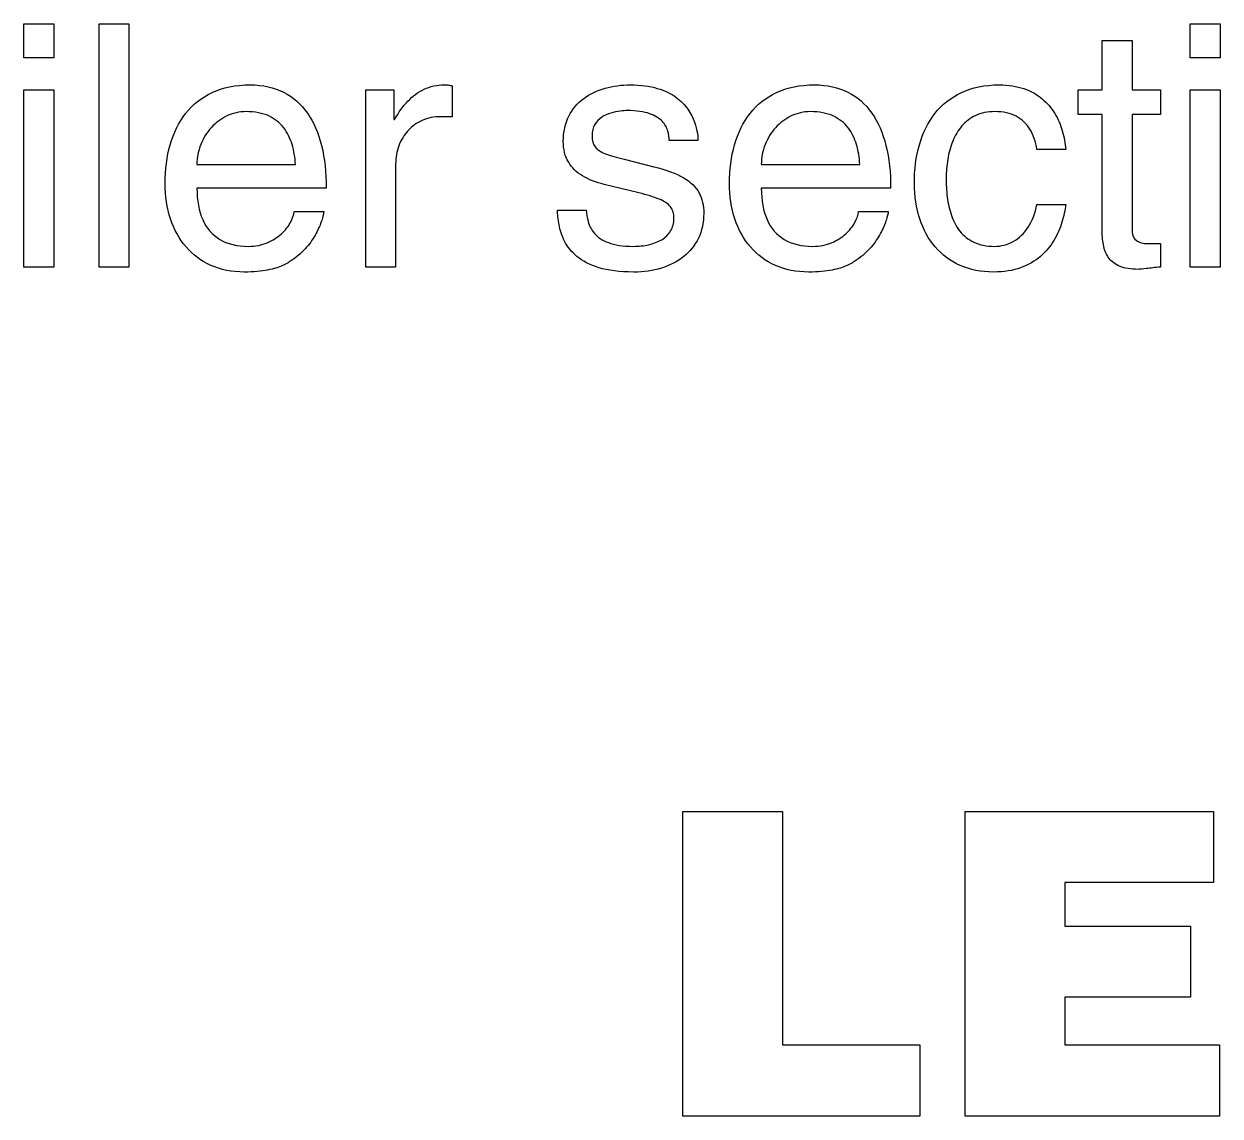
# Model space of a CAD drawing. Header units: inches. Extents: x -3.67 to 3.62, y -4.25 to 4.25.
# Drawn here: x 0.6644 to 1.057, y -4.1077 to -3.7492 of the extents above; entities that cross this region are included whole.
import ezdxf

# ---------------------------------------------------------------- set-up
doc = ezdxf.new("R2010")
doc.units = ezdxf.units.IN
doc.header["$MEASUREMENT"] = 0
doc.layers.add('Dimensions', color=7, linetype='Continuous')

msp = doc.modelspace()

# ---------------------------------------------------------------- linework, layer by layer
at = {"layer": 'Dimensions', "color": 250}
for points, knots in [([(0.67421, -3.76034), (0.67421, -3.76034), (0.67421, -3.74923), (0.67421, -3.74923), (0.67421, -3.74923), (0.67421, -3.74923), (0.66444, -3.74923), (0.66444, -3.74923), (0.66444, -3.74923), (0.66444, -3.74923), (0.66444, -3.76034), (0.66444, -3.76034), (0.66444, -3.76034), (0.66444, -3.76034), (0.67421, -3.76034), (0.67421, -3.76034)], [0, 0, 0, 0, 0.25, 0.25, 0.25, 0.25, 0.5, 0.5, 0.5, 0.5, 0.75, 0.75, 0.75, 0.75, 1, 1, 1, 1]), ([(0.69888, -3.74923), (0.69888, -3.74923), (0.6891, -3.74923), (0.6891, -3.74923), (0.6891, -3.74923), (0.6891, -3.74923), (0.6891, -3.82901), (0.6891, -3.82901), (0.6891, -3.82901), (0.6891, -3.82901), (0.69888, -3.82901), (0.69888, -3.82901), (0.69888, -3.82901), (0.69888, -3.82901), (0.69888, -3.74923), (0.69888, -3.74923)], [0, 0, 0, 0, 0.25, 0.25, 0.25, 0.25, 0.5, 0.5, 0.5, 0.5, 0.75, 0.75, 0.75, 0.75, 1, 1, 1, 1]), ([(1.05698, -3.76034), (1.05698, -3.76034), (1.05698, -3.74923), (1.05698, -3.74923), (1.05698, -3.74923), (1.05698, -3.74923), (1.04721, -3.74923), (1.04721, -3.74923), (1.04721, -3.74923), (1.04721, -3.74923), (1.04721, -3.76034), (1.04721, -3.76034), (1.04721, -3.76034), (1.04721, -3.76034), (1.05698, -3.76034), (1.05698, -3.76034)], [0, 0, 0, 0, 0.25, 0.25, 0.25, 0.25, 0.5, 0.5, 0.5, 0.5, 0.75, 0.75, 0.75, 0.75, 1, 1, 1, 1]), ([(1.03743, -3.77901), (1.03743, -3.77901), (1.03743, -3.7709), (1.03743, -3.7709), (1.03743, -3.7709), (1.03743, -3.7709), (1.02809, -3.7709), (1.02809, -3.7709), (1.02809, -3.7709), (1.02809, -3.7709), (1.02809, -3.75467), (1.02809, -3.75467), (1.02809, -3.75467), (1.02809, -3.75467), (1.01832, -3.75467), (1.01832, -3.75467), (1.01832, -3.75467), (1.01832, -3.75467), (1.01832, -3.7709), (1.01832, -3.7709), (1.01832, -3.7709), (1.01832, -3.7709), (1.01043, -3.7709), (1.01043, -3.7709), (1.01043, -3.7709), (1.01043, -3.7709), (1.01043, -3.77901), (1.01043, -3.77901), (1.01043, -3.77901), (1.01043, -3.77901), (1.01832, -3.77901), (1.01832, -3.77901), (1.01832, -3.77901), (1.01832, -3.77901), (1.01832, -3.81734), (1.01832, -3.81734), (1.01832, -3.81734), (1.0183, -3.8191), (1.01846, -3.82073), (1.0188, -3.82223), (1.0188, -3.82223), (1.01913, -3.82375), (1.01972, -3.82506), (1.02058, -3.82619), (1.02058, -3.82619), (1.02143, -3.82732), (1.02263, -3.82819), (1.02417, -3.82882), (1.02417, -3.82882), (1.02572, -3.82945), (1.02769, -3.82977), (1.03009, -3.82979), (1.03009, -3.82979), (1.03061, -3.82977), (1.03152, -3.82969), (1.0328, -3.82953), (1.0328, -3.82953), (1.03409, -3.82936), (1.03563, -3.82919), (1.03743, -3.82901), (1.03743, -3.82901), (1.03743, -3.82901), (1.03743, -3.82134), (1.03743, -3.82134), (1.03743, -3.82134), (1.03743, -3.82134), (1.03398, -3.82134), (1.03398, -3.82134), (1.03398, -3.82134), (1.03346, -3.82136), (1.03287, -3.82132), (1.03222, -3.82127), (1.03222, -3.82127), (1.03156, -3.82121), (1.03091, -3.82104), (1.03028, -3.82077), (1.03028, -3.82077), (1.02967, -3.82051), (1.02915, -3.82004), (1.02872, -3.81942), (1.02872, -3.81942), (1.02832, -3.81879), (1.02811, -3.81792), (1.02809, -3.81679), (1.02809, -3.81679), (1.02809, -3.81679), (1.02809, -3.77901), (1.02809, -3.77901), (1.02809, -3.77901), (1.02809, -3.77901), (1.03743, -3.77901), (1.03743, -3.77901)], [0, 0, 0, 0, 0.043478, 0.043478, 0.043478, 0.043478, 0.086957, 0.086957, 0.086957, 0.086957, 0.130435, 0.130435, 0.130435, 0.130435, 0.173913, 0.173913, 0.173913, 0.173913, 0.217391, 0.217391, 0.217391, 0.217391, 0.26087, 0.26087, 0.26087, 0.26087, 0.304348, 0.304348, 0.304348, 0.304348, 0.347826, 0.347826, 0.347826, 0.347826, 0.391304, 0.391304, 0.391304, 0.391304, 0.434783, 0.434783, 0.434783, 0.434783, 0.478261, 0.478261, 0.478261, 0.478261, 0.521739, 0.521739, 0.521739, 0.521739, 0.565217, 0.565217, 0.565217, 0.565217, 0.608696, 0.608696, 0.608696, 0.608696, 0.652174, 0.652174, 0.652174, 0.652174, 0.695652, 0.695652, 0.695652, 0.695652, 0.73913, 0.73913, 0.73913, 0.73913, 0.782609, 0.782609, 0.782609, 0.782609, 0.826087, 0.826087, 0.826087, 0.826087, 0.869565, 0.869565, 0.869565, 0.869565, 0.913043, 0.913043, 0.913043, 0.913043, 0.956522, 0.956522, 0.956522, 0.956522, 1, 1, 1, 1]), ([(0.67421, -3.7709), (0.67421, -3.7709), (0.66444, -3.7709), (0.66444, -3.7709), (0.66444, -3.7709), (0.66444, -3.7709), (0.66444, -3.82901), (0.66444, -3.82901), (0.66444, -3.82901), (0.66444, -3.82901), (0.67421, -3.82901), (0.67421, -3.82901), (0.67421, -3.82901), (0.67421, -3.82901), (0.67421, -3.7709), (0.67421, -3.7709)], [0, 0, 0, 0, 0.25, 0.25, 0.25, 0.25, 0.5, 0.5, 0.5, 0.5, 0.75, 0.75, 0.75, 0.75, 1, 1, 1, 1]), ([(0.7531, -3.81079), (0.75301, -3.8119), (0.75262, -3.8131), (0.75191, -3.8144), (0.75191, -3.8144), (0.75121, -3.81571), (0.75021, -3.81695), (0.74893, -3.81814), (0.74893, -3.81814), (0.74766, -3.81932), (0.7461, -3.82029), (0.74429, -3.82104), (0.74429, -3.82104), (0.74247, -3.8218), (0.74041, -3.82221), (0.7381, -3.82223), (0.7381, -3.82223), (0.73436, -3.82221), (0.73123, -3.82147), (0.72873, -3.81997), (0.72873, -3.81997), (0.72623, -3.81847), (0.72436, -3.8163), (0.7231, -3.81345), (0.7231, -3.81345), (0.72184, -3.81062), (0.72121, -3.80717), (0.72121, -3.80312), (0.72121, -3.80312), (0.72121, -3.80312), (0.76366, -3.80312), (0.76366, -3.80312), (0.76366, -3.80312), (0.76366, -3.79797), (0.76314, -3.7933), (0.76212, -3.78916), (0.76212, -3.78916), (0.76108, -3.78499), (0.75953, -3.78143), (0.75745, -3.77847), (0.75745, -3.77847), (0.75538, -3.77549), (0.75277, -3.77321), (0.74964, -3.77164), (0.74964, -3.77164), (0.74651, -3.77005), (0.74286, -3.76925), (0.73866, -3.76923), (0.73866, -3.76923), (0.73386, -3.76925), (0.72969, -3.7701), (0.72619, -3.77175), (0.72619, -3.77175), (0.72267, -3.7734), (0.71979, -3.77569), (0.71751, -3.77864), (0.71751, -3.77864), (0.71523, -3.78158), (0.71353, -3.78501), (0.71242, -3.78892), (0.71242, -3.78892), (0.71132, -3.79282), (0.71077, -3.79703), (0.71077, -3.80156), (0.71077, -3.80156), (0.71077, -3.80579), (0.71136, -3.80966), (0.71253, -3.81319), (0.71253, -3.81319), (0.71371, -3.81673), (0.7154, -3.8198), (0.71764, -3.82241), (0.71764, -3.82241), (0.71988, -3.82503), (0.7226, -3.82704), (0.72582, -3.82849), (0.72582, -3.82849), (0.72903, -3.82991), (0.73267, -3.83066), (0.73677, -3.83067), (0.73677, -3.83067), (0.73986, -3.83066), (0.7424, -3.83043), (0.74441, -3.83003), (0.74441, -3.83003), (0.74643, -3.82962), (0.74806, -3.82912), (0.74934, -3.82851), (0.74934, -3.82851), (0.75062, -3.8279), (0.75169, -3.82729), (0.75254, -3.82667), (0.75254, -3.82667), (0.75438, -3.82543), (0.75593, -3.82404), (0.75721, -3.82253), (0.75721, -3.82253), (0.75849, -3.82099), (0.75953, -3.81947), (0.76034, -3.81793), (0.76034, -3.81793), (0.76114, -3.81642), (0.76175, -3.81501), (0.76216, -3.81375), (0.76216, -3.81375), (0.76256, -3.81249), (0.7628, -3.81151), (0.76288, -3.81079), (0.76288, -3.81079), (0.76288, -3.81079), (0.7531, -3.81079), (0.7531, -3.81079)], [0, 0, 0, 0, 0.035714, 0.035714, 0.035714, 0.035714, 0.071429, 0.071429, 0.071429, 0.071429, 0.107143, 0.107143, 0.107143, 0.107143, 0.142857, 0.142857, 0.142857, 0.142857, 0.178571, 0.178571, 0.178571, 0.178571, 0.214286, 0.214286, 0.214286, 0.214286, 0.25, 0.25, 0.25, 0.25, 0.285714, 0.285714, 0.285714, 0.285714, 0.321429, 0.321429, 0.321429, 0.321429, 0.357143, 0.357143, 0.357143, 0.357143, 0.392857, 0.392857, 0.392857, 0.392857, 0.428571, 0.428571, 0.428571, 0.428571, 0.464286, 0.464286, 0.464286, 0.464286, 0.5, 0.5, 0.5, 0.5, 0.535714, 0.535714, 0.535714, 0.535714, 0.571429, 0.571429, 0.571429, 0.571429, 0.607143, 0.607143, 0.607143, 0.607143, 0.642857, 0.642857, 0.642857, 0.642857, 0.678571, 0.678571, 0.678571, 0.678571, 0.714286, 0.714286, 0.714286, 0.714286, 0.75, 0.75, 0.75, 0.75, 0.785714, 0.785714, 0.785714, 0.785714, 0.821429, 0.821429, 0.821429, 0.821429, 0.857143, 0.857143, 0.857143, 0.857143, 0.892857, 0.892857, 0.892857, 0.892857, 0.928571, 0.928571, 0.928571, 0.928571, 0.964286, 0.964286, 0.964286, 0.964286, 1, 1, 1, 1]), ([(0.78643, -3.79523), (0.78643, -3.7931), (0.78678, -3.7911), (0.78747, -3.78923), (0.78747, -3.78923), (0.78817, -3.78736), (0.78915, -3.78571), (0.79045, -3.78429), (0.79045, -3.78429), (0.79176, -3.78286), (0.79332, -3.78173), (0.79515, -3.78092), (0.79515, -3.78092), (0.79699, -3.7801), (0.79904, -3.77969), (0.80132, -3.77967), (0.80132, -3.77967), (0.80132, -3.77967), (0.80499, -3.77967), (0.80499, -3.77967), (0.80499, -3.77967), (0.80499, -3.77967), (0.80499, -3.76956), (0.80499, -3.76956), (0.80499, -3.76956), (0.80462, -3.76945), (0.80425, -3.76936), (0.80387, -3.7693), (0.80387, -3.7693), (0.8035, -3.76925), (0.80302, -3.76923), (0.80243, -3.76923), (0.80243, -3.76923), (0.79999, -3.76925), (0.79778, -3.76973), (0.7958, -3.77066), (0.7958, -3.77066), (0.79382, -3.7716), (0.79202, -3.77292), (0.79043, -3.77462), (0.79043, -3.77462), (0.78884, -3.7763), (0.78739, -3.77829), (0.7861, -3.78056), (0.7861, -3.78056), (0.7861, -3.78056), (0.78588, -3.78056), (0.78588, -3.78056), (0.78588, -3.78056), (0.78588, -3.78056), (0.78588, -3.7709), (0.78588, -3.7709), (0.78588, -3.7709), (0.78588, -3.7709), (0.77665, -3.7709), (0.77665, -3.7709), (0.77665, -3.7709), (0.77665, -3.7709), (0.77665, -3.82901), (0.77665, -3.82901), (0.77665, -3.82901), (0.77665, -3.82901), (0.78643, -3.82901), (0.78643, -3.82901), (0.78643, -3.82901), (0.78643, -3.82901), (0.78643, -3.79523), (0.78643, -3.79523)], [0, 0, 0, 0, 0.058824, 0.058824, 0.058824, 0.058824, 0.117647, 0.117647, 0.117647, 0.117647, 0.176471, 0.176471, 0.176471, 0.176471, 0.235294, 0.235294, 0.235294, 0.235294, 0.294118, 0.294118, 0.294118, 0.294118, 0.352941, 0.352941, 0.352941, 0.352941, 0.411765, 0.411765, 0.411765, 0.411765, 0.470588, 0.470588, 0.470588, 0.470588, 0.529412, 0.529412, 0.529412, 0.529412, 0.588235, 0.588235, 0.588235, 0.588235, 0.647059, 0.647059, 0.647059, 0.647059, 0.705882, 0.705882, 0.705882, 0.705882, 0.764706, 0.764706, 0.764706, 0.764706, 0.823529, 0.823529, 0.823529, 0.823529, 0.882353, 0.882353, 0.882353, 0.882353, 0.941176, 0.941176, 0.941176, 0.941176, 1, 1, 1, 1]), ([(0.88565, -3.78745), (0.88567, -3.78695), (0.8856, -3.78616), (0.88545, -3.7851), (0.88545, -3.7851), (0.8853, -3.78403), (0.88499, -3.78282), (0.88451, -3.78143), (0.88451, -3.78143), (0.88402, -3.78006), (0.8833, -3.77867), (0.88234, -3.77725), (0.88234, -3.77725), (0.88136, -3.77584), (0.88006, -3.77453), (0.87843, -3.7733), (0.87843, -3.7733), (0.8768, -3.7721), (0.87475, -3.77112), (0.8723, -3.77038), (0.8723, -3.77038), (0.86984, -3.76964), (0.86688, -3.76925), (0.86343, -3.76923), (0.86343, -3.76923), (0.86054, -3.76923), (0.85778, -3.7696), (0.85517, -3.77032), (0.85517, -3.77032), (0.85254, -3.77106), (0.85021, -3.77219), (0.84814, -3.77371), (0.84814, -3.77371), (0.84608, -3.77523), (0.84445, -3.77716), (0.84327, -3.77949), (0.84327, -3.77949), (0.84206, -3.78182), (0.84145, -3.7846), (0.84143, -3.78779), (0.84143, -3.78779), (0.84145, -3.79043), (0.84201, -3.79269), (0.84312, -3.79454), (0.84312, -3.79454), (0.84423, -3.79642), (0.84578, -3.79793), (0.84778, -3.79912), (0.84778, -3.79912), (0.8498, -3.80032), (0.85215, -3.80125), (0.85488, -3.8019), (0.85488, -3.8019), (0.85488, -3.8019), (0.86621, -3.80467), (0.86621, -3.80467), (0.86621, -3.80467), (0.86897, -3.80536), (0.87121, -3.80604), (0.87291, -3.80673), (0.87291, -3.80673), (0.87462, -3.80743), (0.87586, -3.80827), (0.87662, -3.80925), (0.87662, -3.80925), (0.87739, -3.81021), (0.87778, -3.81147), (0.87776, -3.81301), (0.87776, -3.81301), (0.87775, -3.81462), (0.87739, -3.81601), (0.87667, -3.81717), (0.87667, -3.81717), (0.87595, -3.81834), (0.87497, -3.81929), (0.87373, -3.82004), (0.87373, -3.82004), (0.87249, -3.82079), (0.87106, -3.82134), (0.86947, -3.82169), (0.86947, -3.82169), (0.86788, -3.82206), (0.86619, -3.82223), (0.86443, -3.82223), (0.86443, -3.82223), (0.86102, -3.82221), (0.85828, -3.8218), (0.85625, -3.82101), (0.85625, -3.82101), (0.85421, -3.82023), (0.85269, -3.81923), (0.85167, -3.81799), (0.85167, -3.81799), (0.85065, -3.81677), (0.84997, -3.81547), (0.8496, -3.81412), (0.8496, -3.81412), (0.84925, -3.81277), (0.84904, -3.81151), (0.84899, -3.81034), (0.84899, -3.81034), (0.84899, -3.81034), (0.83954, -3.81034), (0.83954, -3.81034), (0.83954, -3.81034), (0.83958, -3.81177), (0.83977, -3.81336), (0.84006, -3.81514), (0.84006, -3.81514), (0.84038, -3.81692), (0.84097, -3.81871), (0.84186, -3.82053), (0.84186, -3.82053), (0.84277, -3.82234), (0.8441, -3.82401), (0.84591, -3.82553), (0.84591, -3.82553), (0.84771, -3.82706), (0.85012, -3.8283), (0.85314, -3.82923), (0.85314, -3.82923), (0.85617, -3.83017), (0.85997, -3.83066), (0.86454, -3.83067), (0.86454, -3.83067), (0.86784, -3.83067), (0.87088, -3.83023), (0.87367, -3.82936), (0.87367, -3.82936), (0.87645, -3.82849), (0.87889, -3.82723), (0.88097, -3.82556), (0.88097, -3.82556), (0.88302, -3.8239), (0.88464, -3.8219), (0.8858, -3.81953), (0.8858, -3.81953), (0.88695, -3.81716), (0.88752, -3.81445), (0.88754, -3.81145), (0.88754, -3.81145), (0.88756, -3.80884), (0.88704, -3.80656), (0.88601, -3.80464), (0.88601, -3.80464), (0.88495, -3.80271), (0.88323, -3.80106), (0.88082, -3.79967), (0.88082, -3.79967), (0.87843, -3.79829), (0.87523, -3.7971), (0.87121, -3.79612), (0.87121, -3.79612), (0.87121, -3.79612), (0.86143, -3.79367), (0.86143, -3.79367), (0.86143, -3.79367), (0.85893, -3.79306), (0.85689, -3.79247), (0.85534, -3.79188), (0.85534, -3.79188), (0.85378, -3.79129), (0.85265, -3.79053), (0.85193, -3.78962), (0.85193, -3.78962), (0.85121, -3.78869), (0.85086, -3.78745), (0.85088, -3.7859), (0.85088, -3.7859), (0.85089, -3.78445), (0.85119, -3.78325), (0.85178, -3.78227), (0.85178, -3.78227), (0.85238, -3.78129), (0.85314, -3.78049), (0.85408, -3.77988), (0.85408, -3.77988), (0.85502, -3.77927), (0.85601, -3.7788), (0.85706, -3.77849), (0.85706, -3.77849), (0.85812, -3.77817), (0.85914, -3.77795), (0.86008, -3.77784), (0.86008, -3.77784), (0.86102, -3.77771), (0.86182, -3.77766), (0.86243, -3.77767), (0.86243, -3.77767), (0.86549, -3.77769), (0.86793, -3.77803), (0.86976, -3.77869), (0.86976, -3.77869), (0.87162, -3.77934), (0.87299, -3.78017), (0.87391, -3.78119), (0.87391, -3.78119), (0.87482, -3.78219), (0.87543, -3.78327), (0.87575, -3.78438), (0.87575, -3.78438), (0.87606, -3.78549), (0.87621, -3.78651), (0.87621, -3.78745), (0.87621, -3.78745), (0.87621, -3.78745), (0.88565, -3.78745), (0.88565, -3.78745)], [0, 0, 0, 0, 0.019231, 0.019231, 0.019231, 0.019231, 0.038462, 0.038462, 0.038462, 0.038462, 0.057692, 0.057692, 0.057692, 0.057692, 0.076923, 0.076923, 0.076923, 0.076923, 0.096154, 0.096154, 0.096154, 0.096154, 0.115385, 0.115385, 0.115385, 0.115385, 0.134615, 0.134615, 0.134615, 0.134615, 0.153846, 0.153846, 0.153846, 0.153846, 0.173077, 0.173077, 0.173077, 0.173077, 0.192308, 0.192308, 0.192308, 0.192308, 0.211538, 0.211538, 0.211538, 0.211538, 0.230769, 0.230769, 0.230769, 0.230769, 0.25, 0.25, 0.25, 0.25, 0.269231, 0.269231, 0.269231, 0.269231, 0.288462, 0.288462, 0.288462, 0.288462, 0.307692, 0.307692, 0.307692, 0.307692, 0.326923, 0.326923, 0.326923, 0.326923, 0.346154, 0.346154, 0.346154, 0.346154, 0.365385, 0.365385, 0.365385, 0.365385, 0.384615, 0.384615, 0.384615, 0.384615, 0.403846, 0.403846, 0.403846, 0.403846, 0.423077, 0.423077, 0.423077, 0.423077, 0.442308, 0.442308, 0.442308, 0.442308, 0.461538, 0.461538, 0.461538, 0.461538, 0.480769, 0.480769, 0.480769, 0.480769, 0.5, 0.5, 0.5, 0.5, 0.519231, 0.519231, 0.519231, 0.519231, 0.538462, 0.538462, 0.538462, 0.538462, 0.557692, 0.557692, 0.557692, 0.557692, 0.576923, 0.576923, 0.576923, 0.576923, 0.596154, 0.596154, 0.596154, 0.596154, 0.615385, 0.615385, 0.615385, 0.615385, 0.634615, 0.634615, 0.634615, 0.634615, 0.653846, 0.653846, 0.653846, 0.653846, 0.673077, 0.673077, 0.673077, 0.673077, 0.692308, 0.692308, 0.692308, 0.692308, 0.711538, 0.711538, 0.711538, 0.711538, 0.730769, 0.730769, 0.730769, 0.730769, 0.75, 0.75, 0.75, 0.75, 0.769231, 0.769231, 0.769231, 0.769231, 0.788462, 0.788462, 0.788462, 0.788462, 0.807692, 0.807692, 0.807692, 0.807692, 0.826923, 0.826923, 0.826923, 0.826923, 0.846154, 0.846154, 0.846154, 0.846154, 0.865385, 0.865385, 0.865385, 0.865385, 0.884615, 0.884615, 0.884615, 0.884615, 0.903846, 0.903846, 0.903846, 0.903846, 0.923077, 0.923077, 0.923077, 0.923077, 0.942308, 0.942308, 0.942308, 0.942308, 0.961538, 0.961538, 0.961538, 0.961538, 0.980769, 0.980769, 0.980769, 0.980769, 1, 1, 1, 1]), ([(0.93832, -3.81079), (0.93823, -3.8119), (0.93784, -3.8131), (0.93713, -3.8144), (0.93713, -3.8144), (0.93643, -3.81571), (0.93543, -3.81695), (0.93415, -3.81814), (0.93415, -3.81814), (0.93288, -3.81932), (0.93132, -3.82029), (0.92951, -3.82104), (0.92951, -3.82104), (0.92769, -3.8218), (0.92563, -3.82221), (0.92332, -3.82223), (0.92332, -3.82223), (0.91958, -3.82221), (0.91645, -3.82147), (0.91395, -3.81997), (0.91395, -3.81997), (0.91145, -3.81847), (0.90958, -3.8163), (0.90832, -3.81345), (0.90832, -3.81345), (0.90706, -3.81062), (0.90643, -3.80717), (0.90643, -3.80312), (0.90643, -3.80312), (0.90643, -3.80312), (0.94888, -3.80312), (0.94888, -3.80312), (0.94888, -3.80312), (0.94888, -3.79797), (0.94836, -3.7933), (0.94734, -3.78916), (0.94734, -3.78916), (0.9463, -3.78499), (0.94475, -3.78143), (0.94267, -3.77847), (0.94267, -3.77847), (0.9406, -3.77549), (0.93799, -3.77321), (0.93486, -3.77164), (0.93486, -3.77164), (0.93173, -3.77005), (0.92808, -3.76925), (0.92388, -3.76923), (0.92388, -3.76923), (0.91908, -3.76925), (0.91491, -3.7701), (0.91141, -3.77175), (0.91141, -3.77175), (0.90789, -3.7734), (0.90501, -3.77569), (0.90273, -3.77864), (0.90273, -3.77864), (0.90045, -3.78158), (0.89875, -3.78501), (0.89764, -3.78892), (0.89764, -3.78892), (0.89654, -3.79282), (0.89599, -3.79703), (0.89599, -3.80156), (0.89599, -3.80156), (0.89599, -3.80579), (0.89658, -3.80966), (0.89775, -3.81319), (0.89775, -3.81319), (0.89893, -3.81673), (0.90062, -3.8198), (0.90286, -3.82241), (0.90286, -3.82241), (0.9051, -3.82503), (0.90782, -3.82704), (0.91104, -3.82849), (0.91104, -3.82849), (0.91425, -3.82991), (0.91789, -3.83066), (0.92199, -3.83067), (0.92199, -3.83067), (0.92508, -3.83066), (0.92762, -3.83043), (0.92963, -3.83003), (0.92963, -3.83003), (0.93165, -3.82962), (0.93328, -3.82912), (0.93456, -3.82851), (0.93456, -3.82851), (0.93584, -3.8279), (0.93691, -3.82729), (0.93776, -3.82667), (0.93776, -3.82667), (0.9396, -3.82543), (0.94115, -3.82404), (0.94243, -3.82253), (0.94243, -3.82253), (0.94371, -3.82099), (0.94475, -3.81947), (0.94556, -3.81793), (0.94556, -3.81793), (0.94636, -3.81642), (0.94697, -3.81501), (0.94738, -3.81375), (0.94738, -3.81375), (0.94778, -3.81249), (0.94802, -3.81151), (0.9481, -3.81079), (0.9481, -3.81079), (0.9481, -3.81079), (0.93832, -3.81079), (0.93832, -3.81079)], [0, 0, 0, 0, 0.035714, 0.035714, 0.035714, 0.035714, 0.071429, 0.071429, 0.071429, 0.071429, 0.107143, 0.107143, 0.107143, 0.107143, 0.142857, 0.142857, 0.142857, 0.142857, 0.178571, 0.178571, 0.178571, 0.178571, 0.214286, 0.214286, 0.214286, 0.214286, 0.25, 0.25, 0.25, 0.25, 0.285714, 0.285714, 0.285714, 0.285714, 0.321429, 0.321429, 0.321429, 0.321429, 0.357143, 0.357143, 0.357143, 0.357143, 0.392857, 0.392857, 0.392857, 0.392857, 0.428571, 0.428571, 0.428571, 0.428571, 0.464286, 0.464286, 0.464286, 0.464286, 0.5, 0.5, 0.5, 0.5, 0.535714, 0.535714, 0.535714, 0.535714, 0.571429, 0.571429, 0.571429, 0.571429, 0.607143, 0.607143, 0.607143, 0.607143, 0.642857, 0.642857, 0.642857, 0.642857, 0.678571, 0.678571, 0.678571, 0.678571, 0.714286, 0.714286, 0.714286, 0.714286, 0.75, 0.75, 0.75, 0.75, 0.785714, 0.785714, 0.785714, 0.785714, 0.821429, 0.821429, 0.821429, 0.821429, 0.857143, 0.857143, 0.857143, 0.857143, 0.892857, 0.892857, 0.892857, 0.892857, 0.928571, 0.928571, 0.928571, 0.928571, 0.964286, 0.964286, 0.964286, 0.964286, 1, 1, 1, 1]), ([(1.00632, -3.79045), (1.00617, -3.78842), (1.0058, -3.78638), (1.00521, -3.78436), (1.00521, -3.78436), (1.00463, -3.78234), (1.0038, -3.78042), (1.00271, -3.77862), (1.00271, -3.77862), (1.00161, -3.7768), (1.00022, -3.77519), (0.99856, -3.77379), (0.99856, -3.77379), (0.99689, -3.77238), (0.99489, -3.77127), (0.99258, -3.77047), (0.99258, -3.77047), (0.99026, -3.76966), (0.98758, -3.76925), (0.98454, -3.76923), (0.98454, -3.76923), (0.97974, -3.76925), (0.97558, -3.7701), (0.97208, -3.77175), (0.97208, -3.77175), (0.96856, -3.7734), (0.96567, -3.77569), (0.96339, -3.77864), (0.96339, -3.77864), (0.96111, -3.78158), (0.95941, -3.78501), (0.9583, -3.78892), (0.9583, -3.78892), (0.95721, -3.79282), (0.95665, -3.79703), (0.95665, -3.80156), (0.95665, -3.80156), (0.95665, -3.80579), (0.95724, -3.80966), (0.95841, -3.81319), (0.95841, -3.81319), (0.9596, -3.81673), (0.96128, -3.8198), (0.96352, -3.82241), (0.96352, -3.82241), (0.96576, -3.82503), (0.96848, -3.82704), (0.97171, -3.82849), (0.97171, -3.82849), (0.97491, -3.82991), (0.97856, -3.83066), (0.98265, -3.83067), (0.98265, -3.83067), (0.98604, -3.83066), (0.989, -3.83017), (0.99154, -3.82925), (0.99154, -3.82925), (0.99408, -3.82832), (0.99624, -3.82708), (0.99804, -3.82551), (0.99804, -3.82551), (0.99984, -3.82393), (1.0013, -3.82219), (1.00245, -3.82027), (1.00245, -3.82027), (1.00359, -3.81832), (1.00448, -3.81634), (1.00509, -3.8143), (1.00509, -3.8143), (1.00572, -3.81227), (1.00613, -3.81032), (1.00632, -3.80845), (1.00632, -3.80845), (1.00632, -3.80845), (0.99687, -3.80845), (0.99687, -3.80845), (0.99687, -3.80845), (0.9963, -3.81142), (0.99534, -3.81393), (0.99398, -3.81597), (0.99398, -3.81597), (0.99263, -3.81803), (0.99102, -3.81958), (0.98913, -3.82064), (0.98913, -3.82064), (0.98724, -3.82169), (0.98519, -3.82223), (0.98298, -3.82223), (0.98298, -3.82223), (0.9803, -3.82221), (0.97804, -3.82175), (0.97617, -3.82086), (0.97617, -3.82086), (0.9743, -3.81997), (0.97278, -3.81877), (0.97158, -3.81725), (0.97158, -3.81725), (0.97039, -3.81573), (0.96947, -3.81401), (0.96882, -3.81208), (0.96882, -3.81208), (0.96817, -3.81016), (0.96771, -3.80816), (0.96745, -3.80606), (0.96745, -3.80606), (0.96721, -3.80397), (0.96708, -3.80192), (0.9671, -3.7999), (0.9671, -3.7999), (0.9671, -3.7978), (0.96726, -3.79573), (0.9676, -3.79366), (0.9676, -3.79366), (0.96793, -3.79156), (0.96848, -3.7896), (0.96924, -3.78773), (0.96924, -3.78773), (0.97, -3.78586), (0.97098, -3.78419), (0.97222, -3.78273), (0.97222, -3.78273), (0.97347, -3.78129), (0.97498, -3.78014), (0.97678, -3.77929), (0.97678, -3.77929), (0.97858, -3.77845), (0.98067, -3.77803), (0.98309, -3.77801), (0.98309, -3.77801), (0.98584, -3.77801), (0.98815, -3.77851), (0.99006, -3.77951), (0.99006, -3.77951), (0.99195, -3.78049), (0.99347, -3.78192), (0.99458, -3.78377), (0.99458, -3.78377), (0.99571, -3.78562), (0.99647, -3.78784), (0.99687, -3.79045), (0.99687, -3.79045), (0.99687, -3.79045), (1.00632, -3.79045), (1.00632, -3.79045)], [0, 0, 0, 0, 0.027778, 0.027778, 0.027778, 0.027778, 0.055556, 0.055556, 0.055556, 0.055556, 0.083333, 0.083333, 0.083333, 0.083333, 0.111111, 0.111111, 0.111111, 0.111111, 0.138889, 0.138889, 0.138889, 0.138889, 0.166667, 0.166667, 0.166667, 0.166667, 0.194444, 0.194444, 0.194444, 0.194444, 0.222222, 0.222222, 0.222222, 0.222222, 0.25, 0.25, 0.25, 0.25, 0.277778, 0.277778, 0.277778, 0.277778, 0.305556, 0.305556, 0.305556, 0.305556, 0.333333, 0.333333, 0.333333, 0.333333, 0.361111, 0.361111, 0.361111, 0.361111, 0.388889, 0.388889, 0.388889, 0.388889, 0.416667, 0.416667, 0.416667, 0.416667, 0.444444, 0.444444, 0.444444, 0.444444, 0.472222, 0.472222, 0.472222, 0.472222, 0.5, 0.5, 0.5, 0.5, 0.527778, 0.527778, 0.527778, 0.527778, 0.555556, 0.555556, 0.555556, 0.555556, 0.583333, 0.583333, 0.583333, 0.583333, 0.611111, 0.611111, 0.611111, 0.611111, 0.638889, 0.638889, 0.638889, 0.638889, 0.666667, 0.666667, 0.666667, 0.666667, 0.694444, 0.694444, 0.694444, 0.694444, 0.722222, 0.722222, 0.722222, 0.722222, 0.75, 0.75, 0.75, 0.75, 0.777778, 0.777778, 0.777778, 0.777778, 0.805556, 0.805556, 0.805556, 0.805556, 0.833333, 0.833333, 0.833333, 0.833333, 0.861111, 0.861111, 0.861111, 0.861111, 0.888889, 0.888889, 0.888889, 0.888889, 0.916667, 0.916667, 0.916667, 0.916667, 0.944444, 0.944444, 0.944444, 0.944444, 0.972222, 0.972222, 0.972222, 0.972222, 1, 1, 1, 1]), ([(1.05698, -3.7709), (1.05698, -3.7709), (1.04721, -3.7709), (1.04721, -3.7709), (1.04721, -3.7709), (1.04721, -3.7709), (1.04721, -3.82901), (1.04721, -3.82901), (1.04721, -3.82901), (1.04721, -3.82901), (1.05698, -3.82901), (1.05698, -3.82901), (1.05698, -3.82901), (1.05698, -3.82901), (1.05698, -3.7709), (1.05698, -3.7709)], [0, 0, 0, 0, 0.25, 0.25, 0.25, 0.25, 0.5, 0.5, 0.5, 0.5, 0.75, 0.75, 0.75, 0.75, 1, 1, 1, 1]), ([(0.72121, -3.79534), (0.72123, -3.79306), (0.72164, -3.7909), (0.72247, -3.78884), (0.72247, -3.78884), (0.72329, -3.78677), (0.72443, -3.78492), (0.7259, -3.7833), (0.7259, -3.7833), (0.72736, -3.78167), (0.72906, -3.7804), (0.73101, -3.77945), (0.73101, -3.77945), (0.73295, -3.77851), (0.73506, -3.77803), (0.73732, -3.77801), (0.73732, -3.77801), (0.74029, -3.77803), (0.74277, -3.77851), (0.7448, -3.77945), (0.7448, -3.77945), (0.74682, -3.7804), (0.74845, -3.78167), (0.74969, -3.7833), (0.74969, -3.7833), (0.75091, -3.78492), (0.75184, -3.78677), (0.75245, -3.78884), (0.75245, -3.78884), (0.75306, -3.7909), (0.75341, -3.79306), (0.75354, -3.79534), (0.75354, -3.79534), (0.75354, -3.79534), (0.72121, -3.79534), (0.72121, -3.79534)], [0, 0, 0, 0, 0.111111, 0.111111, 0.111111, 0.111111, 0.222222, 0.222222, 0.222222, 0.222222, 0.333333, 0.333333, 0.333333, 0.333333, 0.444444, 0.444444, 0.444444, 0.444444, 0.555556, 0.555556, 0.555556, 0.555556, 0.666667, 0.666667, 0.666667, 0.666667, 0.777778, 0.777778, 0.777778, 0.777778, 0.888889, 0.888889, 0.888889, 0.888889, 1, 1, 1, 1]), ([(0.90643, -3.79534), (0.90645, -3.79306), (0.90686, -3.7909), (0.90769, -3.78884), (0.90769, -3.78884), (0.90851, -3.78677), (0.90965, -3.78492), (0.91112, -3.7833), (0.91112, -3.7833), (0.91258, -3.78167), (0.91428, -3.7804), (0.91623, -3.77945), (0.91623, -3.77945), (0.91817, -3.77851), (0.92028, -3.77803), (0.92254, -3.77801), (0.92254, -3.77801), (0.92551, -3.77803), (0.92799, -3.77851), (0.93002, -3.77945), (0.93002, -3.77945), (0.93204, -3.7804), (0.93367, -3.78167), (0.93491, -3.7833), (0.93491, -3.7833), (0.93613, -3.78492), (0.93706, -3.78677), (0.93767, -3.78884), (0.93767, -3.78884), (0.93828, -3.7909), (0.93863, -3.79306), (0.93876, -3.79534), (0.93876, -3.79534), (0.93876, -3.79534), (0.90643, -3.79534), (0.90643, -3.79534)], [0, 0, 0, 0, 0.111111, 0.111111, 0.111111, 0.111111, 0.222222, 0.222222, 0.222222, 0.222222, 0.333333, 0.333333, 0.333333, 0.333333, 0.444444, 0.444444, 0.444444, 0.444444, 0.555556, 0.555556, 0.555556, 0.555556, 0.666667, 0.666667, 0.666667, 0.666667, 0.777778, 0.777778, 0.777778, 0.777778, 0.888889, 0.888889, 0.888889, 0.888889, 1, 1, 1, 1]), ([(0.95842, -4.10766), (0.95842, -4.10766), (0.95842, -4.08432), (0.95842, -4.08432), (0.95842, -4.08432), (0.95842, -4.08432), (0.91342, -4.08432), (0.91342, -4.08432), (0.91342, -4.08432), (0.91342, -4.08432), (0.91342, -4.00766), (0.91342, -4.00766), (0.91342, -4.00766), (0.91342, -4.00766), (0.88064, -4.00766), (0.88064, -4.00766), (0.88064, -4.00766), (0.88064, -4.00766), (0.88064, -4.10766), (0.88064, -4.10766), (0.88064, -4.10766), (0.88064, -4.10766), (0.95842, -4.10766), (0.95842, -4.10766)], [0, 0, 0, 0, 0.166667, 0.166667, 0.166667, 0.166667, 0.333333, 0.333333, 0.333333, 0.333333, 0.5, 0.5, 0.5, 0.5, 0.666667, 0.666667, 0.666667, 0.666667, 0.833333, 0.833333, 0.833333, 0.833333, 1, 1, 1, 1]), ([(1.05675, -4.10766), (1.05675, -4.10766), (1.05675, -4.08432), (1.05675, -4.08432), (1.05675, -4.08432), (1.05675, -4.08432), (1.00606, -4.08432), (1.00606, -4.08432), (1.00606, -4.08432), (1.00606, -4.08432), (1.00606, -4.06863), (1.00606, -4.06863), (1.00606, -4.06863), (1.00606, -4.06863), (1.04731, -4.06863), (1.04731, -4.06863), (1.04731, -4.06863), (1.04731, -4.06863), (1.04731, -4.0453), (1.04731, -4.0453), (1.04731, -4.0453), (1.04731, -4.0453), (1.00606, -4.0453), (1.00606, -4.0453), (1.00606, -4.0453), (1.00606, -4.0453), (1.00606, -4.03099), (1.00606, -4.03099), (1.00606, -4.03099), (1.00606, -4.03099), (1.05481, -4.03099), (1.05481, -4.03099), (1.05481, -4.03099), (1.05481, -4.03099), (1.05481, -4.00766), (1.05481, -4.00766), (1.05481, -4.00766), (1.05481, -4.00766), (0.97328, -4.00766), (0.97328, -4.00766), (0.97328, -4.00766), (0.97328, -4.00766), (0.97328, -4.10766), (0.97328, -4.10766), (0.97328, -4.10766), (0.97328, -4.10766), (1.05675, -4.10766), (1.05675, -4.10766)], [0, 0, 0, 0, 0.083333, 0.083333, 0.083333, 0.083333, 0.166667, 0.166667, 0.166667, 0.166667, 0.25, 0.25, 0.25, 0.25, 0.333333, 0.333333, 0.333333, 0.333333, 0.416667, 0.416667, 0.416667, 0.416667, 0.5, 0.5, 0.5, 0.5, 0.583333, 0.583333, 0.583333, 0.583333, 0.666667, 0.666667, 0.666667, 0.666667, 0.75, 0.75, 0.75, 0.75, 0.833333, 0.833333, 0.833333, 0.833333, 0.916667, 0.916667, 0.916667, 0.916667, 1, 1, 1, 1])]:
    msp.add_open_spline(points, degree=3, knots=knots, dxfattribs=at)

doc.saveas('drawing.dxf')
